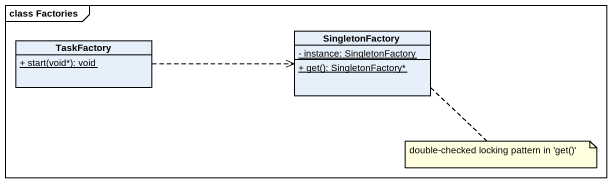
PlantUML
@startuml
mainframe class Factories
hide circle
hide empty members
skinparam classAttributeIconSize 0
class TaskFactory {
  {static} + start(void*): void
}
class SingletonFactory {
  {static} - instance: SingletonFactory
  {static} + get(): SingletonFactory*
}
TaskFactory .right.> SingletonFactory
note bottom of SingletonFactory : double-checked locking pattern in 'get()'
@enduml
